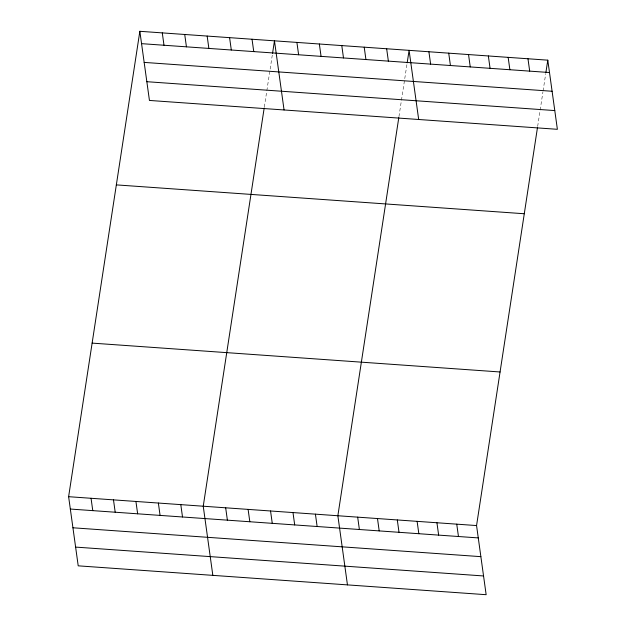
<?xml version="1.0" encoding="UTF-8"?>
<svg xmlns="http://www.w3.org/2000/svg" width="626" height="626" viewBox="0 0 626 626"><rect width="100%" height="100%" fill="white"/><g stroke="black" fill="none" stroke-linecap="round" stroke-linejoin="round"><path stroke-width="0.47" stroke-dasharray="3.13 2.35" d="M264.329 107.062L266.684 91.701M266.832 90.739L272.412 54.266M398.95 116.585L401.305 101.224M401.454 100.27L407.033 63.789M537.656 126.397L540.003 111.045M540.152 110.082L542.945 91.842M543.086 90.887L545.731 73.61"/><path stroke-width="0.94" d="M537.507 127.36L476.558 525.558L486.152 594.7L78.211 565.834L68.617 496.692L139.848 31.3L547.789 60.166L557.383 129.308L149.442 100.442L139.848 31.3M264.188 108.016L203.239 506.215L212.832 575.357M272.56 53.304L274.47 40.831L284.063 109.965M398.809 117.547L337.86 515.746L347.453 584.887M407.182 62.835L409.091 50.354L418.684 119.496M545.88 72.647L547.789 60.166M141.562 43.656L549.503 72.53M144.16 62.397L552.109 91.263M146.844 81.701L554.785 110.575M116.342 184.881L524.283 213.748M92.124 343.111L500.064 371.977M68.617 496.692L476.558 525.558M70.331 509.048L478.272 537.914M72.929 527.781L480.87 556.655M75.605 547.093L483.554 575.959M527.976 58.766L529.69 71.121M508.163 57.365L509.877 69.721M488.35 55.964L490.064 68.32M468.538 54.564L470.251 66.919M448.717 53.155L450.43 65.519M428.904 51.755L430.618 64.11M456.745 524.158L458.459 536.513M386.657 48.765L388.37 61.121M436.932 522.757L438.646 535.113M364.215 47.177L365.928 59.533M417.112 521.348L418.833 533.704M341.78 45.588L343.494 57.944M397.299 519.948L399.012 532.303M319.346 44L321.06 56.356M377.486 518.547L379.2 530.903M296.904 42.412L298.618 54.767M357.673 517.146L359.387 529.502M252.035 39.242L253.749 51.598M315.418 514.157L317.132 526.513M229.593 37.654L231.307 50.01M292.984 512.569L294.697 524.924M207.159 36.065L208.873 48.421M270.549 510.98L272.263 523.336M184.725 34.477L186.438 46.833M248.107 509.392L249.821 521.748M162.283 32.888L163.996 45.244M225.673 507.803L227.387 520.159M180.797 504.626L182.51 516.982M158.362 503.038L160.076 515.394M135.928 501.449L137.642 513.805M113.486 499.861L115.2 512.217M91.052 498.273L92.765 510.636"/></g></svg>
